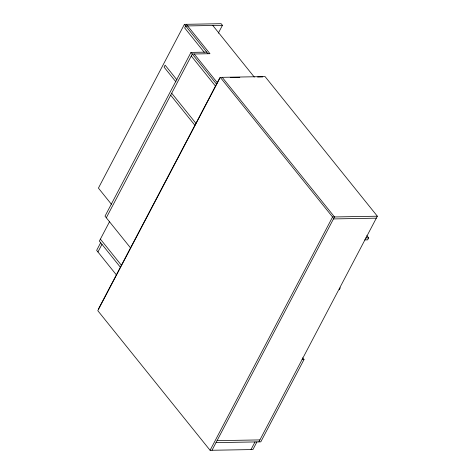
<?xml version="1.0" encoding="UTF-8"?>
<svg xmlns="http://www.w3.org/2000/svg" width="474" height="474" viewBox="0 0 474 474"><rect width="100%" height="100%" fill="white"/><g stroke="black" fill="none" stroke-linecap="round" stroke-linejoin="round"><path stroke-width="0.71" d="M218.307 33.174L222.436 25.312L221.139 23.7L184.398 24.346L98.42 188.107L111.396 204.247M206.741 52.122L190.992 52.401L105.015 216.168L130.528 247.89M106.312 217.779L192.29 54.012L209.964 53.704L186.323 24.31M109.636 221.524L99.362 241.094L120.568 267.46M100.66 242.712L96.649 250.355L116.45 274.979M97.946 251.967L101.957 244.323M98.432 309.03L219.889 77.683M258.875 441.875L377.351 216.203L265.067 76.581L220.292 77.363L97.798 310.677L210.089 450.3L252.932 449.548L256.949 441.904M210.089 450.3L332.576 216.991L377.351 216.203M212.014 450.264L334.508 216.956L222.217 77.333M251.007 449.583L255.018 441.94M339.266 289.786L340.296 287.825M302.631 357.787L304.024 359.523L260.801 441.839L216.026 442.621M366.805 235.614L368.648 237.907L367.617 239.868L364.66 239.921M222.436 25.312L185.695 25.957L184.664 27.925L204.27 52.3M230.234 77.505L239.832 77.333M257.566 77.025L262.738 76.936M333.477 218.923L376.32 218.17M365.691 237.954L368.648 237.907M302.092 359.553L304.024 359.523M217.056 440.66L259.906 439.908M212.796 25.483L254.283 77.072M184.398 24.346L208.039 53.74M220.292 77.363L332.576 216.991M194.222 53.983L217.519 82.956M190.992 52.401L216.505 84.123M191.259 55.979L215.474 86.09M176.968 79.899L165.112 65.157L164.081 67.124L175.937 81.866M171.712 93.212L195.928 123.323M170.676 95.179L194.897 125.29M100.393 239.133L121.599 265.499"/></g></svg>
